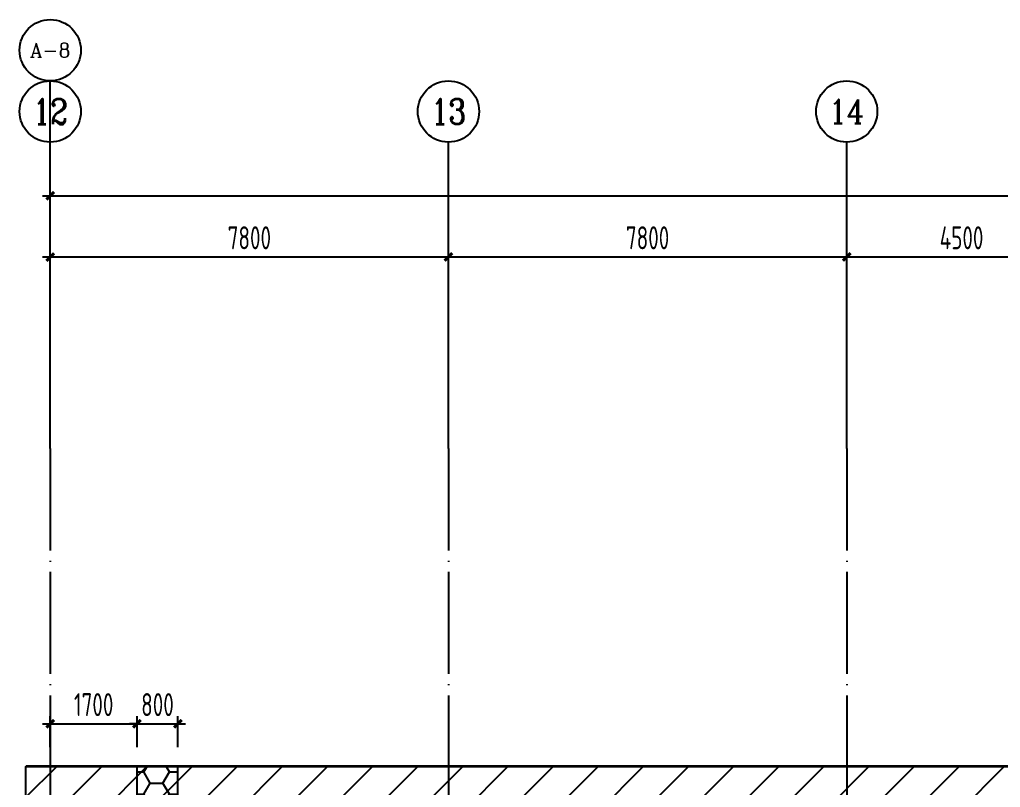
# Model space of a CAD drawing. Extents: x -502255 to 1362592, y -400300 to 332622.
# Drawn here: x -489848 to -470637, y -80590 to -65548 of the extents above; entities that cross this region are included whole.
import ezdxf
from ezdxf.enums import TextEntityAlignment as Align

# ---------------------------------------------------------------- set-up
doc = ezdxf.new("R2010")
doc.units = 0
doc.header["$LTSCALE"] = 1000
doc.header["$MEASUREMENT"] = 0
doc.linetypes.add('DOTE', pattern=[2.42, 2, -0.2, 0.02, -0.2])
for name, color, linetype in [('AXIS_TEXT', 7, 'Continuous'), ('DIM', 3, 'Continuous'), ('HATCH', 253, 'Continuous'), ('S-DIM', 3, 'Continuous'), ('S-DOTE', 8, 'DOTE'), ('S-基础-筏板边线', 6, 'Continuous')]:
    doc.layers.add(name, color=color, linetype=linetype)
doc.layers.add('S-后浇带', color=127, linetype='Continuous', lineweight=18)
doc.styles.add('_TCH_AXIS', font='COMPLEX', dxfattribs={"bigfont": 'GBCBIG'})
doc.styles.add('COMPLEX', font='COMPLEX.shx', dxfattribs={"width": 0.65})
doc.styles.get("Standard").update_dxf_attribs({"font": 'tssdeng2.shx', "width": 0.7, "bigfont": '@@hztxt.shx'})
doc.dimstyles.new('TSSD_150_150', dxfattribs={"dimtxt": 450, "dimasz": 150, "dimexe": 150, "dimexo": 375, "dimgap": 150, "dimtad": 1, "dimdec": 0, "dimzin": 0, "dimdsep": 46, "dimtxsty": 'Standard', "dimblk": 'ARCHTICK', "dimcen": 0, "dimdle": 150, "dimclrt": 7, "dimadec": 0, "dimazin": 0, "dimtfac": 1, "dimtdec": 0, "dimtix": 1, "dimtmove": 2, "dimatfit": 3, "dimfxl": 1, "dimtolj": 1, "dimtzin": 0, "dimarcsym": 0})

# ---------------------------------------------------------------- blocks, each defined once
blk = doc.blocks.new('_ArchTick')
at = {"color": 0, "linetype": 'ByBlock', "const_width": 0.4}
blk.add_lwpolyline([(-0.5, -0.5), (0.5, 0.5)], dxfattribs=at)
blk = doc.blocks.new('*D2060')
at = {"layer": 'Defpoints', "color": 0, "transparency": 16777216}
for p in [(1004005, 262782), (996205, 259032), (1004005, 259032)]:
    blk.add_point(p, dxfattribs=at)
at = {"layer": 'S-DIM', "color": 0, "lineweight": -2, "transparency": 16777216}
for p, q in [((996205, 259407), (996205, 262932)), ((1004005, 259407), (1004005, 262932)), ((996055, 262782), (1004155, 262782))]:
    blk.add_line(p, q, dxfattribs=at)
at = {"layer": 'S-DIM', "color": 0, "lineweight": -2, "transparency": 16777216, "xscale": 150, "yscale": 150, "zscale": 150, "rotation": 180}
blk.add_blockref('_ArchTick', (996205, 262782), dxfattribs=at)
at = {"layer": 'S-DIM', "color": 0, "lineweight": -2, "transparency": 16777216, "xscale": 150, "yscale": 150, "zscale": 150}
blk.add_blockref('_ArchTick', (1004005, 262782), dxfattribs=at)
at = {"layer": 'S-DIM', "color": 7, "transparency": 16777216, "insert": (1000105, 263157), "char_height": 450, "attachment_point": 5}
blk.add_mtext('\\A1;7800', dxfattribs=at)
blk = doc.blocks.new('*D2061')
at = {"layer": 'Defpoints', "color": 0, "transparency": 16777216}
for p in [(1011805, 262782), (1004005, 259032), (1011805, 259032)]:
    blk.add_point(p, dxfattribs=at)
at = {"layer": 'S-DIM', "color": 0, "lineweight": -2, "transparency": 16777216}
for p, q in [((1004005, 259407), (1004005, 262932)), ((1011805, 259407), (1011805, 262932)), ((1003855, 262782), (1011955, 262782))]:
    blk.add_line(p, q, dxfattribs=at)
at = {"layer": 'S-DIM', "color": 0, "lineweight": -2, "transparency": 16777216, "xscale": 150, "yscale": 150, "zscale": 150, "rotation": 180}
blk.add_blockref('_ArchTick', (1004005, 262782), dxfattribs=at)
at = {"layer": 'S-DIM', "color": 0, "lineweight": -2, "transparency": 16777216, "xscale": 150, "yscale": 150, "zscale": 150}
blk.add_blockref('_ArchTick', (1011805, 262782), dxfattribs=at)
at = {"layer": 'S-DIM', "color": 7, "transparency": 16777216, "insert": (1007905, 263157), "char_height": 450, "attachment_point": 5}
blk.add_mtext('\\A1;7800', dxfattribs=at)
blk = doc.blocks.new('*D2062')
at = {"layer": 'Defpoints', "color": 0, "transparency": 16777216}
for p in [(1016305, 262782), (1011805, 259032), (1016305, 259032)]:
    blk.add_point(p, dxfattribs=at)
at = {"layer": 'S-DIM', "color": 0, "lineweight": -2, "transparency": 16777216}
for p, q in [((1011805, 259407), (1011805, 262932)), ((1016305, 259407), (1016305, 262932)), ((1011655, 262782), (1016455, 262782))]:
    blk.add_line(p, q, dxfattribs=at)
at = {"layer": 'S-DIM', "color": 0, "lineweight": -2, "transparency": 16777216, "xscale": 150, "yscale": 150, "zscale": 150, "rotation": 180}
blk.add_blockref('_ArchTick', (1011805, 262782), dxfattribs=at)
at = {"layer": 'S-DIM', "color": 0, "lineweight": -2, "transparency": 16777216, "xscale": 150, "yscale": 150, "zscale": 150}
blk.add_blockref('_ArchTick', (1016305, 262782), dxfattribs=at)
at = {"layer": 'S-DIM', "color": 7, "transparency": 16777216, "insert": (1014055, 263157), "char_height": 450, "attachment_point": 5}
blk.add_mtext('\\A1;4500', dxfattribs=at)
blk = doc.blocks.new('_AXISO')
blk.add_circle((0, 0), 0.5)
at = {"layer": 'AXIS_TEXT', "style": 'COMPLEX', "width": 1.041667}
blk.add_attdef('A', text='', height=0.56, dxfattribs=at).set_placement((-0.25, -0.28), (0.25, -0.28), align=Align.FIT)
blk = doc.blocks.new('*D2096')
at = {"layer": 'Defpoints', "color": 0, "transparency": 16777216}
for p in [(1116055, 263982), (996205, 259032), (1116055, 259032)]:
    blk.add_point(p, dxfattribs=at)
at = {"layer": 'S-DIM', "color": 0, "lineweight": -2, "transparency": 16777216}
for p, q in [((996055, 263982), (1116205, 263982)), ((996205, 259407), (996205, 264132)), ((1116055, 259407), (1116055, 264132))]:
    blk.add_line(p, q, dxfattribs=at)
at = {"layer": 'S-DIM', "color": 0, "lineweight": -2, "transparency": 16777216, "xscale": 150, "yscale": 150, "zscale": 150, "rotation": 180}
blk.add_blockref('_ArchTick', (996205, 263982), dxfattribs=at)
at = {"layer": 'S-DIM', "color": 0, "lineweight": -2, "transparency": 16777216, "xscale": 150, "yscale": 150, "zscale": 150}
blk.add_blockref('_ArchTick', (1116055, 263982), dxfattribs=at)
at = {"layer": 'S-DIM', "color": 7, "transparency": 16777216, "insert": (1056130, 264357), "char_height": 450, "attachment_point": 5}
blk.add_mtext('\\A1;119850', dxfattribs=at)
blk = doc.blocks.new('*D2097')
at = {"layer": 'Defpoints', "color": 0, "transparency": 16777216}
for p in [(1004005, 262782), (996205, 259032), (1004005, 259032)]:
    blk.add_point(p, dxfattribs=at)
at = {"layer": 'S-DIM', "color": 0, "lineweight": -2, "transparency": 16777216}
for p, q in [((996205, 259407), (996205, 262932)), ((1004005, 259407), (1004005, 262932)), ((996055, 262782), (1004155, 262782))]:
    blk.add_line(p, q, dxfattribs=at)
at = {"layer": 'S-DIM', "color": 0, "lineweight": -2, "transparency": 16777216, "xscale": 150, "yscale": 150, "zscale": 150, "rotation": 180}
blk.add_blockref('_ArchTick', (996205, 262782), dxfattribs=at)
at = {"layer": 'S-DIM', "color": 0, "lineweight": -2, "transparency": 16777216, "xscale": 150, "yscale": 150, "zscale": 150}
blk.add_blockref('_ArchTick', (1004005, 262782), dxfattribs=at)
at = {"layer": 'S-DIM', "color": 7, "transparency": 16777216, "insert": (1000105, 263157), "char_height": 450, "attachment_point": 5}
blk.add_mtext('\\A1;7800', dxfattribs=at)
blk = doc.blocks.new('*D2098')
at = {"layer": 'Defpoints', "color": 0, "transparency": 16777216}
for p in [(1011805, 262782), (1004005, 259032), (1011805, 259032)]:
    blk.add_point(p, dxfattribs=at)
at = {"layer": 'S-DIM', "color": 0, "lineweight": -2, "transparency": 16777216}
for p, q in [((1004005, 259407), (1004005, 262932)), ((1011805, 259407), (1011805, 262932)), ((1003855, 262782), (1011955, 262782))]:
    blk.add_line(p, q, dxfattribs=at)
at = {"layer": 'S-DIM', "color": 0, "lineweight": -2, "transparency": 16777216, "xscale": 150, "yscale": 150, "zscale": 150, "rotation": 180}
blk.add_blockref('_ArchTick', (1004005, 262782), dxfattribs=at)
at = {"layer": 'S-DIM', "color": 0, "lineweight": -2, "transparency": 16777216, "xscale": 150, "yscale": 150, "zscale": 150}
blk.add_blockref('_ArchTick', (1011805, 262782), dxfattribs=at)
at = {"layer": 'S-DIM', "color": 7, "transparency": 16777216, "insert": (1007905, 263157), "char_height": 450, "attachment_point": 5}
blk.add_mtext('\\A1;7800', dxfattribs=at)
blk = doc.blocks.new('*D2099')
at = {"layer": 'Defpoints', "color": 0, "transparency": 16777216}
for p in [(1016305, 262782), (1011805, 259032), (1016305, 259032)]:
    blk.add_point(p, dxfattribs=at)
at = {"layer": 'S-DIM', "color": 0, "lineweight": -2, "transparency": 16777216}
for p, q in [((1011805, 259407), (1011805, 262932)), ((1016305, 259407), (1016305, 262932)), ((1011655, 262782), (1016455, 262782))]:
    blk.add_line(p, q, dxfattribs=at)
at = {"layer": 'S-DIM', "color": 0, "lineweight": -2, "transparency": 16777216, "xscale": 150, "yscale": 150, "zscale": 150, "rotation": 180}
blk.add_blockref('_ArchTick', (1011805, 262782), dxfattribs=at)
at = {"layer": 'S-DIM', "color": 0, "lineweight": -2, "transparency": 16777216, "xscale": 150, "yscale": 150, "zscale": 150}
blk.add_blockref('_ArchTick', (1016305, 262782), dxfattribs=at)
at = {"layer": 'S-DIM', "color": 7, "transparency": 16777216, "insert": (1014055, 263157), "char_height": 450, "attachment_point": 5}
blk.add_mtext('\\A1;4500', dxfattribs=at)
blk = doc.blocks.new('*D2215')
at = {"layer": 'Defpoints', "color": 0, "transparency": 16777216}
for p in [(4825288, -118063), (4823588, -118899), (4825288, -118899)]:
    blk.add_point(p, dxfattribs=at)
at = {"layer": 'DIM', "color": 0, "lineweight": -2, "transparency": 16777216}
for p, q in [((4823588, -118524), (4823588, -117913)), ((4825288, -118524), (4825288, -117913)), ((4823438, -118063), (4825438, -118063))]:
    blk.add_line(p, q, dxfattribs=at)
at = {"layer": 'DIM', "color": 0, "lineweight": -2, "transparency": 16777216, "xscale": 150, "yscale": 150, "zscale": 150}
for p, rotation in [((4823588, -118063), 179.9999999999978), ((4825288, -118063), 359.9999999999978)]:
    blk.add_blockref('_ArchTick', p, dxfattribs=dict(at, rotation=rotation))
at = {"layer": 'DIM', "color": 7, "transparency": 16777216, "insert": (4824438, -117688), "char_height": 450, "attachment_point": 5}
blk.add_mtext('\\A1;1700', dxfattribs=at)
blk = doc.blocks.new('*D2216')
at = {"layer": 'Defpoints', "color": 0, "transparency": 16777216}
for p in [(4826088, -118063), (4825288, -118899), (4826088, -118899)]:
    blk.add_point(p, dxfattribs=at)
at = {"layer": 'DIM', "color": 0, "lineweight": -2, "transparency": 16777216}
for p, q in [((4825288, -118524), (4825288, -117913)), ((4826088, -118524), (4826088, -117913)), ((4825288, -118063), (4825138, -118063)), ((4825288, -118063), (4826088, -118063)), ((4826088, -118063), (4826238, -118063))]:
    blk.add_line(p, q, dxfattribs=at)
at = {"layer": 'DIM', "color": 0, "lineweight": -2, "transparency": 16777216, "xscale": 150, "yscale": 150, "zscale": 150}
for p, rotation in [((4825288, -118063), 359.9999999999978), ((4826088, -118063), 179.9999999999978)]:
    blk.add_blockref('_ArchTick', p, dxfattribs=dict(at, rotation=rotation))
at = {"layer": 'DIM', "color": 7, "transparency": 16777216, "insert": (4825688, -117688), "char_height": 450, "attachment_point": 5}
blk.add_mtext('\\A1;800', dxfattribs=at)
blk = doc.blocks.new('dsadasd')
at = {"layer": 'S-DIM'}
for p, q in [((996204.9, 259031.5), (996204.9, 266231.5)), ((996204.9, 259031.5), (996204.9, 265031.5)), ((1004004.9, 259031.5), (1004004.9, 265031.5)), ((1011804.9, 259031.5), (1011804.9, 265031.5))]:
    blk.add_line(p, q, dxfattribs=at)
at = {"layer": 'S-DOTE', "color": 8, "linetype": 'DOTE'}
for p, q in [((996204.9, 259031.5), (996204.9, 84926.2)), ((1004004.9, 259031.5), (1004004.9, 84926.2)), ((1011804.9, 259031.5), (1011804.9, 84926.2))]:
    blk.add_line(p, q, dxfattribs=at)
at = {"layer": 'S-DIM'}
ref = blk.add_blockref('_AXISO', (996204.9, 266831.5), dxfattribs=dict(at, xscale=1200, yscale=1200, zscale=1200))
ref.add_attrib('A', 'A-8', dxfattribs={"layer": 'AXIS_TEXT', "height": 273.43, "style": '_TCH_AXIS'}).set_placement((995807.8, 266694.8), (996602, 266694.8), align=Align.FIT)
ref = blk.add_blockref('_AXISO', (996204.9, 265631.5), dxfattribs=dict(at, xscale=1200, yscale=1200, zscale=1200))
ref.add_attrib('A', '12', dxfattribs={"layer": 'AXIS_TEXT', "height": 492.67, "style": '_TCH_AXIS'}).set_placement((995864.7, 265385.2), (996545.1, 265385.2), align=Align.FIT)
ref = blk.add_blockref('_AXISO', (1004004.9, 265631.5), dxfattribs=dict(at, xscale=1200, yscale=1200, zscale=1200))
ref.add_attrib('A', '13', dxfattribs={"layer": 'AXIS_TEXT', "height": 492.67, "style": '_TCH_AXIS'}).set_placement((1003664.7, 265385.2), (1004345.1, 265385.2), align=Align.FIT)
ref = blk.add_blockref('_AXISO', (1011804.9, 265631.5), dxfattribs=dict(at, xscale=1200, yscale=1200, zscale=1200))
ref.add_attrib('A', '14', dxfattribs={"layer": 'AXIS_TEXT', "height": 471.11, "style": '_TCH_AXIS'}).set_placement((1011457.2, 265396), (1012152.6, 265396), align=Align.FIT)
for p1, p2, distance, picture, middle in [((996204.9, 259031.5), (1116054.9, 259031.5), 4950, '*D2096', (1056129.9, 264356.5)), ((996204.9, 259031.5), (1004004.9, 259031.5), 3750, '*D2060', (1000104.9, 263156.5)), ((996204.9, 259031.5), (1004004.9, 259031.5), 3750, '*D2097', (1000104.9, 263156.5)), ((1004004.9, 259031.5), (1011804.9, 259031.5), 3750, '*D2061', (1007904.9, 263156.5)), ((1004004.9, 259031.5), (1011804.9, 259031.5), 3750, '*D2098', (1007904.9, 263156.5)), ((1011804.9, 259031.5), (1016304.9, 259031.5), 3750, '*D2062', (1014054.9, 263156.5)), ((1011804.9, 259031.5), (1016304.9, 259031.5), 3750, '*D2099', (1014054.9, 263156.5))]:
    dim = blk.add_aligned_dim(p1=p1, p2=p2, distance=distance, dimstyle='TSSD_150_150', dxfattribs=at)
    dim.commit()
    dim.dimension.update_dxf_attribs({"geometry": picture, "text_midpoint": middle})
blk = doc.blocks.new('qewqeqwewqe')
at = {"layer": 'HATCH'}
h = blk.add_hatch(dxfattribs=at)
h.set_pattern_fill('HONEY', color=8, scale=2000, style=0)
h.set_pattern_definition([(0, (5312835.33, -38719.35), (375, 216.50635), [250, -500]), (120, (5312835.33, -38719.35), (-375, 216.50635), [250, -500]), (60, (5312835.33, -38719.35), (8e-07, 433.0127), [-500, 250])])
h.paths.add_polyline_path([(4825287.6, -118898.9), (4826087.6, -118898.9), (4826087.6, -129398.7), (4825287.6, -129398.7)])
for p, q in [((4825287.6, -129398.7), (4825287.6, -118898.9)), ((4826087.6, -129398.7), (4826087.6, -118898.9))]:
    blk.add_line(p, q, dxfattribs=at)
at = {"layer": 'S-后浇带'}
blk.add_lwpolyline([(4825287.6, -118898.9), (4826087.6, -118898.9), (4826087.6, -129398.7), (4825287.6, -129398.7)], close=True, dxfattribs=at)
at = {"layer": 'DIM'}
for base, p1, p2, picture, middle in [((4825287.6, -118062.8), (4823587.7, -118898.9), (4825287.6, -118898.9), '*D2215', (4824437.7, -117687.8)), ((4826087.6, -118062.8), (4825287.6, -118898.9), (4826087.6, -118898.9), '*D2216', (4825687.6, -117687.8))]:
    dim = blk.add_linear_dim(base=base, p1=p1, p2=p2, dimstyle='TSSD_150_150', dxfattribs=at)
    dim.commit()
    dim.dimension.update_dxf_attribs({"geometry": picture, "text_midpoint": middle})

msp = doc.modelspace()

# ---------------------------------------------------------------- hatches: boundary and pattern name
at = {"layer": 'HATCH'}
h = msp.add_hatch(dxfattribs=at)
h.set_pattern_fill('ANSI31', color=256, scale=5000, style=0)
h.set_pattern_definition([(45, (-698855.8, 0), (-441.9417, 441.9417), [])])
h.paths.add_polyline_path([(-441991.5, -238520.4), (-489722.6, -238520.4), (-489722.6, -80179.6), (-469710.1, -80179.6), (-449697.6, -80179.6), (-449697.6, -95129.6), (-431397.6, -95129.6), (-431397.6, -150754.6), (-446147.6, -150754.6), (-446147.6, -148804.6), (-443172.6, -148804.6), (-443172.6, -143404.6), (-468297.6, -143404.6), (-468297.6, -142979.6), (-469997.6, -142979.6), (-469997.6, -144679.6), (-469777.2, -144679.6), (-469777.2, -155429.6), (-470672.7, -155429.6), (-470672.7, -157429.6), (-469972.6, -157429.6), (-469971, -164579.6), (-470672.7, -164579.6), (-470672.7, -166579.6), (-469971.7, -166579.6), (-469972.6, -173729.5), (-470522.7, -173729.6), (-470522.7, -175429.6), (-469971.5, -175429.6), (-469972.6, -182729.5), (-470522.7, -182729.6), (-470522.7, -184429.6), (-469971, -184429.6), (-469970.2, -191729.6), (-470522.7, -191729.6), (-470522.7, -193429.6), (-469972.6, -193429.6), (-469972.6, -200729.6), (-470522.7, -200729.6), (-470522.7, -202429.6), (-469972.6, -202429.6), (-469969.5, -210131.4), (-466697.6, -210130.1), (-466697.6, -210679.6), (-464997.6, -210679.6), (-464997.6, -210130.9), (-459547.6, -210130.4), (-459547.6, -211579.6), (-447372.7, -211578.7), (-447372.7, -210129.4), (-441397.6, -210128.8), (-441397.6, -210829.6), (-440547.7, -210829.6), (-440547.6, -212633.3), (-439067.3, -213966.2), (-439435.3, -214374.9), (-438172, -215512.4), (-437804, -215103.7), (-433315.7, -219145), (-433683.7, -219553.7), (-433274.9, -219921.8), (-434178.3, -220925), (-434438.4, -220690.8), (-435575.9, -221954.2), (-434312.6, -223091.7), (-433944.5, -222683), (-430513.3, -225772.5)])

# ---------------------------------------------------------------- linework, layer by layer
msp.add_lwpolyline([(-441991.5, -238520.4), (-489722.6, -238520.4), (-489722.6, -80179.6), (-449697.6, -80179.6), (-449697.6, -95129.6), (-431397.6, -95129.6), (-431397.6, -150754.6), (-446147.6, -150754.6), (-446147.6, -148804.6), (-443172.6, -148804.6), (-443172.6, -143404.6), (-469777.2, -143404.6), (-469777.2, -156129.6), (-469972.7, -156129.6), (-469969.5, -210131.4), (-440547.6, -210128.7), (-440547.6, -212633.3), (-432906.9, -219513), (-434947.8, -221779.6), (-430513.3, -225772.5), (-441991.5, -238520.4)], close=True)
at = {"layer": 'S-基础-筏板边线', "const_width": 50}
msp.add_lwpolyline([(-489722.6, -80179.6), (-367147.6, -80179.6), (-367147.6, -146355.8), (-366505.3, -145918), (-361211.3, -153685.3), (-374247.5, -162570.5), (-376447.6, -163696.4), (-376447.6, -170505), (-391653.9, -182614.8), (-441991.5, -238520.4)], dxfattribs=at)

# ---------------------------------------------------------------- block references
at = {"layer": 'HATCH'}
msp.add_blockref('qewqeqwewqe', (-5312835.3, 38719.4), dxfattribs=at)
at = {"layer": 'S-DOTE'}
msp.add_blockref('dsadasd', (-1485452.6, -332979.9), dxfattribs=at)

doc.saveas('drawing.dxf')
